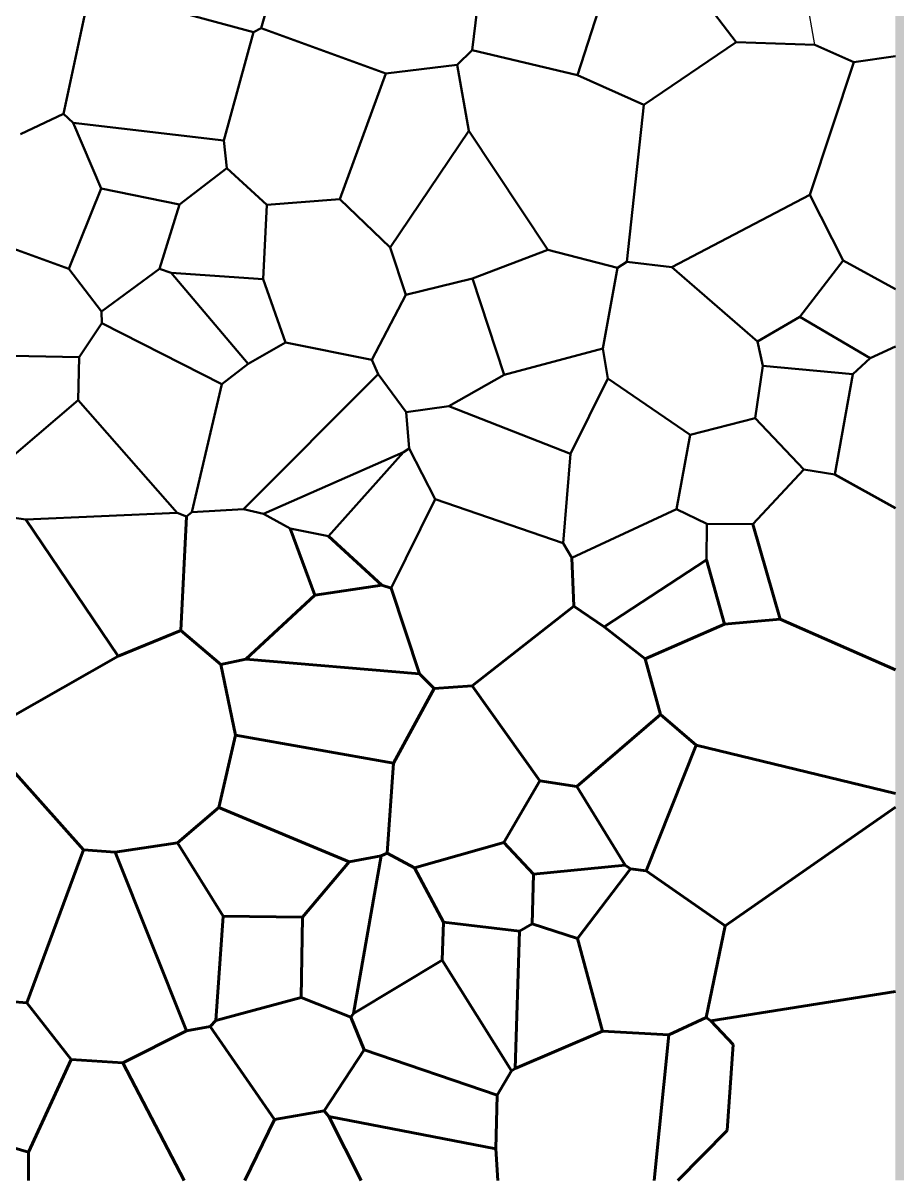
# Model space of a CAD drawing. Header units: metres. Extents: x 0 to 5000, y 0 to 2000.
# Drawn here: x 3541 to 4011, y 500 to 1122 of the extents above; entities that cross this region are included whole.
import ezdxf

# ---------------------------------------------------------------- set-up
doc = ezdxf.new("R2010")
doc.units = ezdxf.units.M

msp = doc.modelspace()

# ---------------------------------------------------------------- hatches: boundary and pattern name
at = {"layer": 'buffer'}
msp.add_hatch(color=7, dxfattribs=at).paths.add_polyline_path([(4010, 500), (4020, 500), (4020, 1500), (4010, 1500), (4010, 500)])
at = {"layer": 'throats'}
for color, points in [(3, [(3943.37, 1239.82), (3943.67, 1239.88), (3966.94, 1110.59), (3966.65, 1110.54), (3943.37, 1239.82)]), (2, [(3690.87, 1196.46), (3691.3, 1196.34), (3669.41, 1119.41), (3668.98, 1119.53), (3690.87, 1196.46)]), (2, [(3582.31, 1139.52), (3582.43, 1139.95), (3665.17, 1117.59), (3665.05, 1117.16), (3582.31, 1139.52)]), (2, [(3924.62, 1112.19), (3924.26, 1111.92), (3903.05, 1139.77), (3903.41, 1140.04), (3924.62, 1112.19)]), (2, [(3563.23, 1073.42), (3562.79, 1073.52), (3576.22, 1136.33), (3576.66, 1136.24), (3563.23, 1073.42)]), (2, [(3852.04, 1135.04), (3852.46, 1134.9), (3839.39, 1094.22), (3838.96, 1094.36), (3852.04, 1135.04)]), (2, [(3785.01, 1129.77), (3785.46, 1129.72), (3782.78, 1107.64), (3782.33, 1107.69), (3785.01, 1129.77)]), (2, [(3664.89, 1117.43), (3665.33, 1117.31), (3649.33, 1059.08), (3648.9, 1059.2), (3664.89, 1117.43)]), (2, [(3665.21, 1117.17), (3665.01, 1117.57), (3669.09, 1119.67), (3669.3, 1119.27), (3665.21, 1117.17)]), (2, [(3736.27, 1095.27), (3736.12, 1094.85), (3669.12, 1119.26), (3669.27, 1119.68), (3736.27, 1095.27)]), (2, [(3839.23, 1094.51), (3839.12, 1094.07), (3782.51, 1107.44), (3782.61, 1107.88), (3839.23, 1094.51)]), (2, [(3924.32, 1112.24), (3924.57, 1111.87), (3874.95, 1078.13), (3874.69, 1078.51), (3924.32, 1112.24)]), (2, [(3924.44, 1111.83), (3924.45, 1112.28), (3966.8, 1110.79), (3966.79, 1110.34), (3924.44, 1111.83)]), (2, [(3966.7, 1110.36), (3966.89, 1110.77), (3987.83, 1101.44), (3987.65, 1101.03), (3966.7, 1110.36)]), (2, [(3774.79, 1099.57), (3774.48, 1099.89), (3782.4, 1107.82), (3782.72, 1107.5), (3774.79, 1099.57)]), (2, [(3987.78, 1101.02), (3987.71, 1101.46), (4009.97, 1104.7), (4010.03, 1104.25), (3987.78, 1101.02)]), (2, [(3774.61, 1099.95), (3774.66, 1099.51), (3736.22, 1094.84), (3736.17, 1095.29), (3774.61, 1099.95)]), (2, [(3781.12, 1064.35), (3780.67, 1064.27), (3774.41, 1099.69), (3774.86, 1099.77), (3781.12, 1064.35)]), (2, [(3987.53, 1101.31), (3987.96, 1101.17), (3964.18, 1029.85), (3963.75, 1029.99), (3987.53, 1101.31)]), (2, [(3735.99, 1095.14), (3736.41, 1094.99), (3711.69, 1027.5), (3711.27, 1027.66), (3735.99, 1095.14)]), (2, [(3874.91, 1078.52), (3874.73, 1078.11), (3839.08, 1094.08), (3839.27, 1094.49), (3874.91, 1078.52)]), (2, [(3874.6, 1078.34), (3875.04, 1078.3), (3865.95, 993.88), (3865.5, 993.93), (3874.6, 1078.34)]), (2, [(3562.92, 1073.67), (3563.11, 1073.27), (3540.08, 1062.3), (3539.89, 1062.71), (3562.92, 1073.67)]), (2, [(3568.42, 1068.8), (3568.12, 1068.47), (3562.86, 1073.31), (3563.16, 1073.64), (3568.42, 1068.8)]), (2, [(3568.06, 1068.55), (3568.48, 1068.72), (3583.52, 1033.39), (3583.1, 1033.21), (3568.06, 1068.55)]), (2, [(3568.24, 1068.41), (3568.29, 1068.86), (3649.14, 1059.36), (3649.09, 1058.92), (3568.24, 1068.41)]), (2, [(3780.71, 1064.43), (3781.08, 1064.18), (3738.73, 1001.45), (3738.36, 1001.7), (3780.71, 1064.43)]), (2, [(3780.71, 1064.18), (3781.08, 1064.43), (3823.45, 1000.4), (3823.08, 1000.15), (3780.71, 1064.18)]), (2, [(3651, 1044.3), (3650.55, 1044.25), (3648.89, 1059.11), (3649.34, 1059.16), (3651, 1044.3)]), (2, [(3650.64, 1044.46), (3650.92, 1044.1), (3625.51, 1024.52), (3625.24, 1024.87), (3650.64, 1044.46)]), (2, [(3672.36, 1024.76), (3672.05, 1024.43), (3650.63, 1044.11), (3650.93, 1044.45), (3672.36, 1024.76)]), (2, [(3583.1, 1033.38), (3583.52, 1033.22), (3566.16, 990.03), (3565.74, 990.2), (3583.1, 1033.38)]), (2, [(3583.26, 1033.08), (3583.35, 1033.52), (3625.42, 1024.91), (3625.33, 1024.47), (3583.26, 1033.08)]), (2, [(3711.46, 1027.81), (3711.5, 1027.36), (3672.22, 1024.37), (3672.19, 1024.82), (3711.46, 1027.81)]), (2, [(3738.7, 1001.74), (3738.39, 1001.42), (3711.32, 1027.42), (3711.64, 1027.74), (3738.7, 1001.74)]), (2, [(3963.86, 1030.12), (3964.07, 1029.72), (3890.01, 990.83), (3889.8, 991.23), (3963.86, 1030.12)]), (2, [(3963.77, 1029.82), (3964.17, 1030.02), (3982.2, 994.63), (3981.8, 994.43), (3963.77, 1029.82)]), (2, [(3625.16, 1024.76), (3625.59, 1024.63), (3614.75, 990.09), (3614.32, 990.22), (3625.16, 1024.76)]), (2, [(3670.6, 984.55), (3670.15, 984.57), (3671.98, 1024.61), (3672.43, 1024.59), (3670.6, 984.55)]), (2, [(3520.85, 1006.3), (3521.01, 1006.72), (3566.03, 990.33), (3565.88, 989.9), (3520.85, 1006.3)]), (2, [(3738.33, 1001.51), (3738.76, 1001.65), (3747.21, 976.23), (3746.79, 976.09), (3738.33, 1001.51)]), (2, [(3823.19, 1000.48), (3823.35, 1000.06), (3782.93, 984.62), (3782.77, 985.04), (3823.19, 1000.48)]), (2, [(3823.21, 1000.05), (3823.32, 1000.49), (3860.78, 990.85), (3860.67, 990.41), (3823.21, 1000.05)]), (2, [(3565.78, 989.98), (3566.13, 990.25), (3583.71, 967.39), (3583.36, 967.11), (3565.78, 989.98)]), (2, [(3614.4, 990.33), (3614.67, 989.97), (3583.67, 967.07), (3583.4, 967.43), (3614.4, 990.33)]), (2, [(3620.93, 988.19), (3620.78, 987.77), (3614.46, 989.94), (3614.61, 990.37), (3620.93, 988.19)]), (2, [(3853, 947.26), (3852.56, 947.34), (3860.5, 990.67), (3860.94, 990.59), (3853, 947.26)]), (2, [(3865.6, 994.09), (3865.85, 993.72), (3860.85, 990.44), (3860.6, 990.82), (3865.6, 994.09)]), (2, [(3865.7, 993.68), (3865.75, 994.13), (3889.93, 991.25), (3889.87, 990.81), (3865.7, 993.68)]), (2, [(3889.75, 990.86), (3890.05, 991.2), (3936.11, 951.15), (3935.81, 950.81), (3889.75, 990.86)]), (2, [(3958.78, 964.22), (3958.42, 964.49), (3981.82, 994.67), (3982.18, 994.39), (3958.78, 964.22)]), (2, [(3981.89, 994.33), (3982.11, 994.73), (4010.11, 979.32), (4009.89, 978.93), (3981.89, 994.33)]), (2, [(3662.38, 939.15), (3662.04, 938.86), (3620.69, 987.83), (3621.03, 988.12), (3662.38, 939.15)]), (2, [(3670.39, 984.79), (3670.36, 984.34), (3620.84, 987.75), (3620.87, 988.2), (3670.39, 984.79)]), (2, [(3682.51, 950.53), (3682.09, 950.38), (3670.16, 984.49), (3670.58, 984.64), (3682.51, 950.53)]), (2, [(3782.79, 985.05), (3782.9, 984.61), (3747.05, 975.95), (3746.95, 976.38), (3782.79, 985.05)]), (2, [(3782.63, 984.76), (3783.06, 984.9), (3800.1, 933.16), (3799.68, 933.02), (3782.63, 984.76)]), (2, [(3728.91, 941.12), (3728.52, 941.33), (3746.8, 976.27), (3747.2, 976.06), (3728.91, 941.12)]), (2, [(3583.84, 960.91), (3583.39, 960.91), (3583.31, 967.25), (3583.76, 967.25), (3583.84, 960.91)]), (2, [(3583.43, 961.04), (3583.8, 960.79), (3571.65, 942.45), (3571.28, 942.7), (3583.43, 961.04)]), (2, [(3648.29, 928.28), (3648.08, 927.88), (3583.51, 960.71), (3583.71, 961.11), (3648.29, 928.28)]), (2, [(3936.07, 950.79), (3935.84, 951.18), (3958.48, 964.55), (3958.71, 964.16), (3936.07, 950.79)]), (2, [(3996.5, 942.32), (3996.27, 941.93), (3958.48, 964.16), (3958.71, 964.55), (3996.5, 942.32)]), (2, [(3682.19, 950.65), (3682.41, 950.26), (3662.32, 938.81), (3662.1, 939.2), (3682.19, 950.65)]), (2, [(3728.76, 941.45), (3728.67, 941.01), (3682.26, 950.23), (3682.35, 950.67), (3728.76, 941.45)]), (2, [(3852.72, 947.51), (3852.84, 947.08), (3799.95, 932.87), (3799.83, 933.3), (3852.72, 947.51)]), (2, [(3852.56, 947.26), (3853, 947.33), (3855.7, 931.22), (3855.25, 931.15), (3852.56, 947.26)]), (2, [(3939.1, 938.02), (3938.66, 937.92), (3935.74, 950.93), (3936.18, 951.03), (3939.1, 938.02)]), (2, [(3996.48, 941.92), (3996.29, 942.33), (4009.91, 948.56), (4010.09, 948.15), (3996.48, 941.92)]), (2, [(3496.64, 943.79), (3496.65, 944.24), (3571.47, 942.8), (3571.46, 942.35), (3496.64, 943.79)]), (2, [(3571.22, 919.43), (3570.77, 919.43), (3571.24, 942.58), (3571.69, 942.57), (3571.22, 919.43)]), (2, [(3732.33, 933.53), (3731.91, 933.35), (3728.51, 941.14), (3728.92, 941.32), (3732.33, 933.53)]), (2, [(3996.23, 942.29), (3996.54, 941.96), (3987.3, 933.34), (3986.99, 933.67), (3996.23, 942.29)]), (2, [(3662.07, 939.18), (3662.35, 938.83), (3648.33, 927.9), (3648.05, 928.26), (3662.07, 939.18)]), (2, [(3731.96, 933.6), (3732.28, 933.28), (3659.85, 860.82), (3659.53, 861.14), (3731.96, 933.6)]), (2, [(3938.66, 938), (3939.1, 937.93), (3934.88, 909.84), (3934.44, 909.9), (3938.66, 938)]), (2, [(3987.16, 933.73), (3987.12, 933.28), (3938.86, 937.74), (3938.9, 938.19), (3987.16, 933.73)]), (2, [(3647.97, 928.13), (3648.41, 928.03), (3632.26, 859.32), (3631.83, 859.43), (3647.97, 928.13)]), (2, [(3747.36, 913.21), (3747, 912.94), (3731.94, 933.31), (3732.3, 933.58), (3747.36, 913.21)]), (2, [(3799.78, 933.28), (3800, 932.89), (3770.19, 916.16), (3769.97, 916.55), (3799.78, 933.28)]), (2, [(3855.27, 931.28), (3855.68, 931.08), (3835.61, 890.59), (3835.2, 890.79), (3855.27, 931.28)]), (2, [(3855.35, 931), (3855.6, 931.37), (3899.82, 900.99), (3899.56, 900.62), (3855.35, 931)]), (2, [(3986.92, 933.54), (3987.36, 933.46), (3977.74, 879.57), (3977.3, 879.65), (3986.92, 933.54)]), (2, [(3570.85, 919.6), (3571.14, 919.26), (3514.47, 871.14), (3514.18, 871.48), (3570.85, 919.6)]), (2, [(3624.26, 859.13), (3623.92, 858.83), (3570.82, 919.28), (3571.16, 919.58), (3624.26, 859.13)]), (2, [(3747.21, 912.85), (3747.15, 913.3), (3770.05, 916.58), (3770.11, 916.13), (3747.21, 912.85)]), (2, [(3770, 916.15), (3770.16, 916.56), (3835.49, 890.9), (3835.32, 890.48), (3770, 916.15)]), (2, [(3748.93, 893.6), (3748.48, 893.56), (3746.95, 913.06), (3747.4, 913.09), (3748.93, 893.6)]), (2, [(3934.6, 910.09), (3934.72, 909.65), (3899.75, 900.59), (3899.63, 901.02), (3934.6, 910.09)]), (2, [(3934.5, 909.72), (3934.82, 910.02), (3960.91, 882.3), (3960.58, 882), (3934.5, 909.72)]), (2, [(3899.47, 900.84), (3899.91, 900.76), (3892.68, 860.85), (3892.24, 860.93), (3899.47, 900.84)]), (2, [(3745.61, 891.66), (3745.79, 891.25), (3670.57, 858.21), (3670.39, 858.62), (3745.61, 891.66)]), (2, [(3745.54, 891.61), (3745.87, 891.31), (3705.59, 846.17), (3705.26, 846.47), (3745.54, 891.61)]), (2, [(3748.58, 893.76), (3748.84, 893.39), (3745.83, 891.27), (3745.57, 891.64), (3748.58, 893.76)]), (2, [(3748.51, 893.47), (3748.91, 893.68), (3763, 866.32), (3762.6, 866.12), (3748.51, 893.47)]), (2, [(3835.18, 890.71), (3835.63, 890.68), (3831.66, 842.54), (3831.21, 842.58), (3835.18, 890.71)]), (2, [(3933.54, 852.77), (3933.21, 853.07), (3960.58, 882.3), (3960.91, 882), (3933.54, 852.77)]), (2, [(3960.71, 881.93), (3960.78, 882.37), (3977.55, 879.83), (3977.49, 879.38), (3960.71, 881.93)]), (1, [(3977.37, 879.34), (3977.67, 879.87), (4010.15, 861.69), (4009.85, 861.17), (3977.37, 879.34)]), (2, [(3762.6, 866.32), (3763, 866.12), (3739.31, 818.24), (3738.9, 818.44), (3762.6, 866.32)]), (2, [(3831.5, 842.77), (3831.36, 842.35), (3762.73, 866.01), (3762.87, 866.43), (3831.5, 842.77)]), (2, [(3542.85, 855.56), (3542.79, 855.12), (3514.8, 859.05), (3514.86, 859.5), (3542.85, 855.56)]), (2, [(3624.08, 859.21), (3624.1, 858.76), (3542.83, 855.11), (3542.81, 855.56), (3624.08, 859.21)]), (2, [(3624.01, 858.77), (3624.18, 859.19), (3629.16, 857.12), (3628.99, 856.71), (3624.01, 858.77)]), (2, [(3629.22, 856.74), (3628.93, 857.09), (3631.9, 859.55), (3632.19, 859.2), (3629.22, 856.74)]), (2, [(3659.68, 861.2), (3659.71, 860.75), (3632.06, 859.15), (3632.03, 859.6), (3659.68, 861.2)]), (2, [(3659.64, 860.76), (3659.75, 861.2), (3670.54, 858.63), (3670.43, 858.19), (3659.64, 860.76)]), (2, [(3892.37, 861.09), (3892.56, 860.68), (3836.29, 834.58), (3836.1, 834.99), (3892.37, 861.09)]), (2, [(3892.36, 860.69), (3892.56, 861.09), (3908.79, 853.13), (3908.59, 852.73), (3892.36, 860.69)]), (1, [(3592.64, 782.02), (3592.15, 781.68), (3542.57, 855.17), (3543.07, 855.51), (3592.64, 782.02)]), (1, [(3628.78, 856.93), (3629.38, 856.9), (3626.43, 795.61), (3625.83, 795.64), (3628.78, 856.93)]), (2, [(3670.38, 858.21), (3670.59, 858.61), (3684.87, 850.7), (3684.65, 850.31), (3670.38, 858.21)]), (2, [(3908.46, 852.93), (3908.91, 852.93), (3908.78, 833.68), (3908.33, 833.68), (3908.46, 852.93)]), (2, [(3908.69, 852.7), (3908.69, 853.15), (3933.38, 853.14), (3933.38, 852.69), (3908.69, 852.7)]), (1, [(3933.09, 852.84), (3933.67, 853), (3948.42, 801.92), (3947.85, 801.75), (3933.09, 852.84)]), (1, [(3684.48, 850.4), (3685.04, 850.61), (3698.39, 814.77), (3697.83, 814.56), (3684.48, 850.4)]), (2, [(3684.71, 850.28), (3684.8, 850.72), (3705.47, 846.54), (3705.38, 846.1), (3684.71, 850.28)]), (1, [(3734.26, 820.28), (3733.85, 819.84), (3705.22, 846.1), (3705.63, 846.54), (3734.26, 820.28)]), (2, [(3831.24, 842.44), (3831.62, 842.68), (3836.39, 834.9), (3836.01, 834.66), (3831.24, 842.44)]), (1, [(3835.9, 834.77), (3836.5, 834.79), (3837.54, 808.81), (3836.94, 808.78), (3835.9, 834.77)]), (1, [(3908.4, 833.93), (3908.72, 833.43), (3853.66, 797.35), (3853.33, 797.86), (3908.4, 833.93)]), (1, [(3908.27, 833.6), (3908.85, 833.76), (3918.42, 799.16), (3917.84, 799), (3908.27, 833.6)]), (1, [(3698.16, 814.37), (3698.07, 814.96), (3734.01, 820.36), (3734.1, 819.76), (3698.16, 814.37)]), (1, [(3733.96, 819.78), (3734.15, 820.34), (3739.2, 818.63), (3739.01, 818.06), (3733.96, 819.78)]), (1, [(3738.82, 818.25), (3739.39, 818.44), (3754.64, 772.4), (3754.07, 772.21), (3738.82, 818.25)]), (1, [(3697.91, 814.89), (3698.32, 814.45), (3661.3, 780), (3660.89, 780.44), (3697.91, 814.89)]), (1, [(3782.85, 765.64), (3782.47, 766.11), (3837.06, 809.03), (3837.43, 808.56), (3782.85, 765.64)]), (1, [(3853.66, 797.85), (3853.32, 797.36), (3837.07, 808.55), (3837.41, 809.04), (3853.66, 797.85)]), (1, [(3853.31, 797.37), (3853.68, 797.84), (3875.75, 780.65), (3875.38, 780.18), (3853.31, 797.37)]), (1, [(3918.01, 799.35), (3918.25, 798.8), (3875.69, 780.14), (3875.45, 780.69), (3918.01, 799.35)]), (1, [(3918.16, 798.78), (3918.1, 799.37), (3948.11, 802.13), (3948.16, 801.54), (3918.16, 798.78)]), (1, [(4010.12, 774.75), (4009.88, 774.2), (3948.01, 801.56), (3948.26, 802.11), (4010.12, 774.75)]), (1, [(3626.01, 795.9), (3626.24, 795.35), (3592.51, 781.57), (3592.28, 782.13), (3626.01, 795.9)]), (1, [(3625.93, 795.4), (3626.32, 795.85), (3647.75, 777.6), (3647.36, 777.14), (3625.93, 795.4)]), (1, [(3592.25, 782.11), (3592.54, 781.59), (3533.44, 747.84), (3533.14, 748.36), (3592.25, 782.11)]), (1, [(3647.62, 777.07), (3647.49, 777.66), (3661.03, 780.52), (3661.16, 779.93), (3647.62, 777.07)]), (1, [(3661.07, 779.93), (3661.12, 780.52), (3754.38, 772.6), (3754.33, 772), (3661.07, 779.93)]), (1, [(3875.28, 780.34), (3875.86, 780.5), (3884.11, 750.59), (3883.54, 750.44), (3875.28, 780.34)]), (1, [(3647.26, 777.31), (3647.85, 777.43), (3655.68, 739.4), (3655.1, 739.27), (3647.26, 777.31)]), (1, [(3754.14, 772.09), (3754.56, 772.51), (3762.42, 764.64), (3762, 764.21), (3754.14, 772.09)]), (1, [(3762.23, 764.13), (3762.19, 764.73), (3782.64, 766.18), (3782.68, 765.58), (3762.23, 764.13)]), (1, [(3782.42, 765.7), (3782.9, 766.05), (3819.22, 715.1), (3818.73, 714.75), (3782.42, 765.7)]), (1, [(3761.95, 764.57), (3762.48, 764.28), (3740.62, 724.14), (3740.09, 724.42), (3761.95, 764.57)]), (1, [(3883.63, 750.74), (3884.02, 750.29), (3839.12, 711.55), (3838.73, 712.01), (3883.63, 750.74)]), (1, [(3903.17, 734.26), (3902.77, 733.81), (3883.63, 750.29), (3884.02, 750.74), (3903.17, 734.26)]), (1, [(3646.87, 700.51), (3646.29, 700.65), (3655.1, 739.4), (3655.68, 739.27), (3646.87, 700.51)]), (1, [(3655.34, 739.04), (3655.44, 739.63), (3740.41, 724.57), (3740.3, 723.98), (3655.34, 739.04)]), (1, [(3573.99, 677.99), (3573.54, 677.59), (3526.9, 729.93), (3527.35, 730.33), (3573.99, 677.99)]), (1, [(3876.38, 666.3), (3875.82, 666.52), (3902.69, 734.15), (3903.25, 733.93), (3876.38, 666.3)]), (1, [(3902.9, 733.75), (3903.04, 734.33), (4010.07, 708.41), (4009.93, 707.83), (3902.9, 733.75)]), (1, [(3740.05, 724.3), (3740.65, 724.26), (3737.2, 675.98), (3736.6, 676.02), (3740.05, 724.3)]), (1, [(3799.87, 681.52), (3799.35, 681.82), (3818.71, 715.08), (3819.23, 714.78), (3799.87, 681.52)]), (1, [(3838.98, 712.07), (3838.88, 711.48), (3818.93, 714.63), (3819.02, 715.23), (3838.98, 712.07)]), (1, [(3865.01, 669.74), (3864.5, 669.43), (3838.67, 711.62), (3839.18, 711.94), (3865.01, 669.74)]), (1, [(3624.49, 681.33), (3624.1, 681.79), (3646.39, 700.81), (3646.78, 700.35), (3624.49, 681.33)]), (1, [(3646.47, 700.3), (3646.7, 700.86), (3716.63, 671.5), (3716.39, 670.95), (3646.47, 700.3)]), (1, [(3918.73, 636.66), (3918.39, 637.15), (4009.83, 700.95), (4010.17, 700.46), (3918.73, 636.66)]), (1, [(3590.77, 676.11), (3590.68, 676.7), (3624.25, 681.85), (3624.34, 681.26), (3590.77, 676.11)]), (1, [(3624.04, 681.4), (3624.55, 681.72), (3649.12, 642.16), (3648.61, 641.84), (3624.04, 681.4)]), (1, [(3799.53, 681.96), (3799.69, 681.38), (3751.64, 667.85), (3751.48, 668.43), (3799.53, 681.96)]), (1, [(3799.39, 681.47), (3799.83, 681.88), (3815.78, 664.79), (3815.34, 664.38), (3799.39, 681.47)]), (1, [(3543.61, 595.34), (3543.05, 595.55), (3573.48, 677.89), (3574.05, 677.68), (3543.61, 595.34)]), (1, [(3590.75, 676.71), (3590.7, 676.11), (3573.74, 677.49), (3573.79, 678.08), (3590.75, 676.71)]), (1, [(3590.45, 676.3), (3591, 676.52), (3629.44, 580.57), (3628.88, 580.34), (3590.45, 676.3)]), (1, [(3716.57, 670.93), (3716.45, 671.52), (3733.71, 674.82), (3733.82, 674.23), (3716.57, 670.93)]), (1, [(3733.47, 674.58), (3734.06, 674.47), (3719.16, 589.69), (3718.57, 589.8), (3733.47, 674.58)]), (1, [(3733.89, 674.25), (3733.64, 674.8), (3736.78, 676.27), (3737.03, 675.73), (3733.89, 674.25)]), (1, [(3751.7, 668.41), (3751.42, 667.88), (3736.76, 675.74), (3737.05, 676.26), (3751.7, 668.41)]), (1, [(3691.76, 641.31), (3691.3, 641.7), (3716.28, 671.42), (3716.74, 671.03), (3691.76, 641.31)]), (1, [(3751.29, 668), (3751.82, 668.28), (3767.52, 638.93), (3766.99, 638.65), (3751.29, 668)]), (1, [(3864.73, 669.89), (3864.79, 669.29), (3815.59, 664.29), (3815.53, 664.89), (3864.73, 669.89)]), (1, [(3867.41, 667.64), (3867.89, 667.27), (3839.37, 629.97), (3838.9, 630.33), (3867.41, 667.64)]), (1, [(3864.58, 669.35), (3864.93, 669.83), (3867.83, 667.7), (3867.47, 667.21), (3864.58, 669.35)]), (1, [(3867.61, 667.16), (3867.69, 667.75), (3876.14, 666.71), (3876.06, 666.12), (3867.61, 667.16)]), (1, [(3875.93, 666.17), (3876.27, 666.66), (3918.73, 637.15), (3918.39, 636.66), (3875.93, 666.17)]), (1, [(3815.26, 664.6), (3815.86, 664.58), (3815.15, 637.92), (3814.55, 637.94), (3815.26, 664.6)]), (1, [(3648.57, 642.02), (3649.17, 641.98), (3645.24, 585.9), (3644.64, 585.94), (3648.57, 642.02)]), (1, [(3648.86, 641.7), (3648.87, 642.3), (3691.53, 641.81), (3691.53, 641.21), (3648.86, 641.7)]), (1, [(3691.23, 641.51), (3691.83, 641.5), (3691.11, 598.43), (3690.52, 598.44), (3691.23, 641.51)]), (1, [(3766.95, 638.8), (3767.55, 638.78), (3766.74, 618.4), (3766.14, 618.42), (3766.95, 638.8)]), (1, [(3808.14, 634.25), (3808.07, 633.66), (3767.22, 638.49), (3767.29, 639.09), (3808.14, 634.25)]), (1, [(3808.26, 633.7), (3807.95, 634.21), (3814.7, 638.19), (3815, 637.67), (3808.26, 633.7)]), (1, [(3814.76, 637.65), (3814.94, 638.22), (3839.23, 630.44), (3839.04, 629.87), (3814.76, 637.65)]), (1, [(3908.64, 587.48), (3908.05, 587.6), (3918.26, 636.97), (3918.85, 636.85), (3908.64, 587.48)]), (1, [(3806.03, 560.22), (3805.43, 560.24), (3807.81, 633.97), (3808.41, 633.95), (3806.03, 560.22)]), (1, [(3852.98, 580.3), (3852.4, 580.15), (3838.84, 630.07), (3839.42, 630.23), (3852.98, 580.3)]), (1, [(3719.02, 589.49), (3718.71, 590), (3766.28, 618.67), (3766.59, 618.15), (3719.02, 589.49)]), (1, [(3804.06, 559.01), (3803.55, 558.69), (3766.18, 618.25), (3766.69, 618.57), (3804.06, 559.01)]), (1, [(3543.36, 595.74), (3543.31, 595.14), (3507.82, 598.1), (3507.87, 598.7), (3543.36, 595.74)]), (1, [(3645.02, 585.63), (3644.86, 586.21), (3690.74, 598.73), (3690.89, 598.15), (3645.02, 585.63)]), (1, [(3717.58, 588.15), (3717.36, 587.6), (3690.7, 598.16), (3690.93, 598.72), (3717.58, 588.15)]), (1, [(3910.86, 585.51), (3910.76, 586.1), (4009.95, 601.91), (4010.05, 601.32), (3910.86, 585.51)]), (1, [(3567.35, 565.23), (3566.88, 564.86), (3543.1, 595.26), (3543.57, 595.63), (3567.35, 565.23)]), (1, [(3644.73, 586.13), (3645.15, 585.71), (3642.03, 582.59), (3641.61, 583.02), (3644.73, 586.13)]), (1, [(3724.91, 570.37), (3724.36, 570.14), (3717.19, 587.76), (3717.75, 587.99), (3724.91, 570.37)]), (1, [(3717.71, 587.7), (3717.23, 588.05), (3718.63, 589.93), (3719.11, 589.57), (3717.71, 587.7)]), (1, [(3888.48, 577.94), (3888.22, 578.48), (3908.22, 587.82), (3908.47, 587.27), (3888.48, 577.94)]), (1, [(3910.98, 586.05), (3910.64, 585.56), (3908.17, 587.3), (3908.52, 587.79), (3910.98, 586.05)]), (1, [(3910.59, 585.6), (3911.03, 586.01), (3923.01, 573.36), (3922.58, 572.95), (3910.59, 585.6)]), (1, [(3595.09, 562.99), (3594.82, 563.53), (3629.03, 580.72), (3629.3, 580.19), (3595.09, 562.99)]), (1, [(3629.22, 580.16), (3629.11, 580.75), (3641.77, 583.1), (3641.87, 582.51), (3629.22, 580.16)]), (1, [(3641.57, 582.63), (3642.07, 582.98), (3676.69, 532.88), (3676.2, 532.54), (3641.57, 582.63)]), (1, [(3805.85, 559.95), (3805.62, 560.51), (3852.58, 580.5), (3852.81, 579.95), (3805.85, 559.95)]), (1, [(3852.68, 579.93), (3852.71, 580.53), (3888.37, 578.51), (3888.33, 577.91), (3852.68, 579.93)]), (1, [(3880.7, 499.97), (3880.1, 500.03), (3888.05, 578.24), (3888.65, 578.18), (3880.7, 499.97)]), (1, [(3922.5, 573.17), (3923.09, 573.13), (3919.91, 526.86), (3919.31, 526.9), (3922.5, 573.17)]), (1, [(3703.41, 537.33), (3702.91, 537.66), (3724.38, 570.42), (3724.88, 570.09), (3703.41, 537.33)]), (1, [(3724.54, 569.97), (3724.73, 570.54), (3796.15, 546.2), (3795.96, 545.63), (3724.54, 569.97)]), (1, [(3544.53, 515.1), (3543.98, 515.35), (3566.84, 565.17), (3567.39, 564.92), (3544.53, 515.1)]), (1, [(3567.09, 564.75), (3567.13, 565.35), (3594.98, 563.56), (3594.94, 562.96), (3567.09, 564.75)]), (1, [(3628.17, 500.14), (3627.64, 499.86), (3594.69, 563.12), (3595.22, 563.4), (3628.17, 500.14)]), (1, [(3803.98, 558.61), (3803.63, 559.1), (3805.56, 560.47), (3805.91, 559.99), (3803.98, 558.61)]), (1, [(3796.31, 545.76), (3795.8, 546.07), (3803.55, 559.01), (3804.06, 558.7), (3796.31, 545.76)]), (1, [(3795.63, 517.03), (3795.03, 517.05), (3795.75, 545.92), (3796.35, 545.91), (3795.63, 517.03)]), (1, [(3703.1, 537.79), (3703.21, 537.2), (3676.5, 532.41), (3676.39, 533), (3703.1, 537.79)]), (1, [(3705.79, 534.58), (3705.31, 534.22), (3702.92, 537.31), (3703.39, 537.68), (3705.79, 534.58)]), (1, [(3486.07, 531.82), (3486.23, 532.4), (3544.34, 515.51), (3544.17, 514.94), (3486.07, 531.82)]), (1, [(3660.64, 499.87), (3660.11, 500.13), (3676.17, 532.84), (3676.71, 532.58), (3660.64, 499.87)]), (1, [(3705.28, 534.27), (3705.82, 534.54), (3723.26, 500.14), (3722.72, 499.86), (3705.28, 534.27)]), (1, [(3705.49, 534.11), (3705.61, 534.7), (3795.39, 517.34), (3795.27, 516.75), (3705.49, 534.11)]), (1, [(3893.26, 499.79), (3892.83, 500.21), (3919.4, 527.09), (3919.82, 526.67), (3893.26, 499.79)]), (1, [(3795.03, 517.02), (3795.63, 517.06), (3796.7, 500.02), (3796.11, 499.98), (3795.03, 517.02)]), (1, [(3543.95, 515.23), (3544.55, 515.22), (3544.44, 500), (3543.84, 500), (3543.95, 515.23)])]:
    msp.add_hatch(color=color, dxfattribs=at).paths.add_polyline_path(points)

# ---------------------------------------------------------------- linework, layer by layer
at = {"layer": 'junctions'}
for centre, radius in [((3665.11, 1117.37), 0.225), ((3669.19, 1119.47), 0.225), ((3782.56, 1107.66), 0.225), ((3924.44, 1112.05), 0.225), ((3966.79, 1110.56), 0.225), ((3774.63, 1099.73), 0.225), ((3987.74, 1101.24), 0.225), ((3736.2, 1095.06), 0.225), ((3839.18, 1094.29), 0.225), ((3874.82, 1078.32), 0.225), ((3563.01, 1073.47), 0.225), ((3568.27, 1068.63), 0.225), ((3780.89, 1064.31), 0.225), ((3649.11, 1059.14), 0.225), ((3650.78, 1044.28), 0.225), ((3583.31, 1033.3), 0.225), ((3711.48, 1027.58), 0.225), ((3963.97, 1029.92), 0.225), ((3625.38, 1024.69), 0.225), ((3672.21, 1024.6), 0.225), ((3738.54, 1001.58), 0.225), ((3823.27, 1000.27), 0.225), ((3565.95, 990.12), 0.225), ((3614.54, 990.15), 0.225), ((3860.72, 990.63), 0.225), ((3865.72, 993.91), 0.225), ((3889.9, 991.03), 0.225), ((3982, 994.53), 0.225), ((3620.86, 987.98), 0.225), ((3670.37, 984.56), 0.225), ((3782.85, 984.83), 0.225), ((3747, 976.16), 0.225), ((3583.54, 967.25), 0.225), ((3583.61, 960.91), 0.225), ((3958.6, 964.36), 0.225), ((3682.3, 950.45), 0.225), ((3852.78, 947.3), 0.225), ((3935.96, 950.98), 0.225), ((3571.47, 942.57), 0.225), ((3728.72, 941.23), 0.225), ((3996.38, 942.12), 0.225), ((3662.21, 939), 0.225), ((3732.12, 933.44), 0.225), ((3938.88, 937.97), 0.225), ((3987.14, 933.5), 0.225), ((3648.19, 928.08), 0.225), ((3799.89, 933.09), 0.225), ((3855.48, 931.18), 0.225), ((3570.99, 919.43), 0.225), ((3770.08, 916.35), 0.225), ((3747.18, 913.08), 0.225), ((3934.66, 909.87), 0.225), ((3899.69, 900.8), 0.225), ((3745.7, 891.46), 0.225), ((3748.71, 893.58), 0.225), ((3835.4, 890.69), 0.225), ((3960.74, 882.15), 0.225), ((3977.52, 879.61), 0.3), ((3762.8, 866.22), 0.225), ((3624.09, 858.98), 0.225), ((3632.05, 859.37), 0.225), ((3659.69, 860.98), 0.225), ((3892.46, 860.89), 0.225), ((3542.82, 855.34), 0.3), ((3629.08, 856.92), 0.3), ((3670.48, 858.41), 0.225), ((3908.69, 852.93), 0.225), ((3933.38, 852.92), 0.3), ((3684.76, 850.5), 0.3), ((3705.42, 846.32), 0.3), ((3831.43, 842.56), 0.225), ((3836.2, 834.78), 0.3), ((3908.56, 833.68), 0.3), ((3734.05, 820.06), 0.3), ((3739.11, 818.34), 0.3), ((3698.11, 814.67), 0.3), ((3837.24, 808.79), 0.3), ((3853.49, 797.61), 0.3), ((3918.13, 799.08), 0.3), ((3948.13, 801.84), 0.3), ((3626.13, 795.62), 0.3), ((3592.4, 781.85), 0.3), ((3661.09, 780.22), 0.3), ((3875.57, 780.42), 0.3), ((3647.56, 777.37), 0.3), ((3754.35, 772.3), 0.3), ((3782.66, 765.88), 0.3), ((3762.21, 764.43), 0.3), ((3883.82, 750.52), 0.3), ((3655.39, 739.34), 0.3), ((3902.97, 734.04), 0.3), ((3740.35, 724.28), 0.3), ((3818.97, 714.93), 0.3), ((3838.93, 711.78), 0.3), ((3646.58, 700.58), 0.3), ((3624.29, 681.56), 0.3), ((3799.61, 681.67), 0.3), ((3573.77, 677.79), 0.3), ((3590.72, 676.41), 0.3), ((3733.77, 674.52), 0.3), ((3736.9, 676), 0.3), ((3716.51, 671.23), 0.3), ((3751.56, 668.14), 0.3), ((3864.76, 669.59), 0.3), ((3867.65, 667.45), 0.3), ((3876.1, 666.41), 0.3), ((3815.56, 664.59), 0.3), ((3648.87, 642), 0.3), ((3691.53, 641.51), 0.3), ((3767.25, 638.79), 0.3), ((3814.85, 637.93), 0.3), ((3918.56, 636.91), 0.3), ((3808.11, 633.96), 0.3), ((3839.13, 630.15), 0.3), ((3766.44, 618.41), 0.3), ((3690.81, 598.44), 0.3), ((3543.33, 595.44), 0.3), ((3644.94, 585.92), 0.3), ((3717.47, 587.87), 0.3), ((3718.87, 589.75), 0.3), ((3908.34, 587.54), 0.3), ((3910.81, 585.8), 0.3), ((3629.16, 580.45), 0.3), ((3641.82, 582.8), 0.3), ((3852.69, 580.23), 0.3), ((3888.35, 578.21), 0.3), ((3724.63, 570.25), 0.3), ((3567.11, 565.05), 0.3), ((3594.96, 563.26), 0.3), ((3805.73, 560.23), 0.3), ((3803.8, 558.85), 0.3), ((3796.05, 545.91), 0.3), ((3703.16, 537.49), 0.3), ((3676.44, 532.71), 0.3), ((3705.55, 534.4), 0.3), ((3795.33, 517.04), 0.3), ((3544.25, 515.23), 0.3)]:
    msp.add_circle(centre, radius, dxfattribs=at)
at = {"layer": 'throat_lines', "color": 3, "lineweight": 30}
msp.add_line((3966.79, 1110.56), (3943.52, 1239.85), dxfattribs=at)
at = {"layer": 'throat_lines', "color": 2, "lineweight": 50}
for p, q in [((3669.19, 1119.47), (3691.08, 1196.4)), ((3665.11, 1117.37), (3582.37, 1139.74)), ((3903.23, 1139.91), (3924.44, 1112.05)), ((3576.44, 1136.29), (3563.01, 1073.47)), ((3839.18, 1094.29), (3852.25, 1134.97)), ((3782.56, 1107.66), (3785.24, 1129.75)), ((3649.11, 1059.14), (3665.11, 1117.37)), ((3669.19, 1119.47), (3665.11, 1117.37)), ((3669.19, 1119.47), (3736.2, 1095.06)), ((3874.82, 1078.32), (3924.44, 1112.05)), ((3966.79, 1110.56), (3924.44, 1112.05)), ((3987.74, 1101.24), (3966.79, 1110.56)), ((3782.56, 1107.66), (3774.63, 1099.73)), ((3782.56, 1107.66), (3839.18, 1094.29)), ((4010, 1104.47), (3987.74, 1101.24)), ((3736.2, 1095.06), (3774.63, 1099.73)), ((3774.63, 1099.73), (3780.89, 1064.31)), ((3963.97, 1029.92), (3987.74, 1101.24)), ((3711.48, 1027.58), (3736.2, 1095.06)), ((3839.18, 1094.29), (3874.82, 1078.32)), ((3865.72, 993.91), (3874.82, 1078.32)), ((3539.98, 1062.5), (3563.01, 1073.47)), ((3563.01, 1073.47), (3568.27, 1068.63)), ((3649.11, 1059.14), (3568.27, 1068.63)), ((3583.31, 1033.3), (3568.27, 1068.63)), ((3738.54, 1001.58), (3780.89, 1064.31)), ((3823.27, 1000.27), (3780.89, 1064.31)), ((3649.11, 1059.14), (3650.78, 1044.28)), ((3625.38, 1024.69), (3650.78, 1044.28)), ((3650.78, 1044.28), (3672.21, 1024.6)), ((3565.95, 990.12), (3583.31, 1033.3)), ((3625.38, 1024.69), (3583.31, 1033.3)), ((3672.21, 1024.6), (3711.48, 1027.58)), ((3711.48, 1027.58), (3738.54, 1001.58)), ((3889.9, 991.03), (3963.97, 1029.92)), ((3982, 994.53), (3963.97, 1029.92)), ((3614.54, 990.15), (3625.38, 1024.69)), ((3672.21, 1024.6), (3670.37, 984.56)), ((3565.95, 990.12), (3520.93, 1006.51)), ((3747, 976.16), (3738.54, 1001.58)), ((3782.85, 984.83), (3823.27, 1000.27)), ((3860.72, 990.63), (3823.27, 1000.27)), ((3583.54, 967.25), (3565.95, 990.12)), ((3583.54, 967.25), (3614.54, 990.15)), ((3614.54, 990.15), (3620.86, 987.98)), ((3860.72, 990.63), (3852.78, 947.3)), ((3860.72, 990.63), (3865.72, 993.91)), ((3889.9, 991.03), (3865.72, 993.91)), ((3935.96, 950.98), (3889.9, 991.03)), ((3982, 994.53), (3958.6, 964.36)), ((4010, 979.12), (3982, 994.53)), ((3620.86, 987.98), (3670.37, 984.56)), ((3620.86, 987.98), (3662.21, 939)), ((3670.37, 984.56), (3682.3, 950.45)), ((3747, 976.16), (3782.85, 984.83)), ((3799.89, 933.09), (3782.85, 984.83)), ((3747, 976.16), (3728.72, 941.23)), ((3583.54, 967.25), (3583.61, 960.91)), ((3571.47, 942.57), (3583.61, 960.91)), ((3583.61, 960.91), (3648.19, 928.08)), ((3958.6, 964.36), (3935.96, 950.98)), ((3958.6, 964.36), (3996.38, 942.12)), ((3662.21, 939), (3682.3, 950.45)), ((3682.3, 950.45), (3728.72, 941.23)), ((3799.89, 933.09), (3852.78, 947.3)), ((3855.48, 931.18), (3852.78, 947.3)), ((3935.96, 950.98), (3938.88, 937.97)), ((4010, 948.35), (3996.38, 942.12)), ((3571.47, 942.57), (3496.65, 944.02)), ((3571.47, 942.57), (3570.99, 919.43)), ((3728.72, 941.23), (3732.12, 933.44)), ((3987.14, 933.5), (3996.38, 942.12)), ((3648.19, 928.08), (3662.21, 939)), ((3934.66, 909.87), (3938.88, 937.97)), ((3938.88, 937.97), (3987.14, 933.5)), ((3632.05, 859.37), (3648.19, 928.08)), ((3659.69, 860.98), (3732.12, 933.44)), ((3732.12, 933.44), (3747.18, 913.08)), ((3770.08, 916.35), (3799.89, 933.09)), ((3835.4, 890.69), (3855.48, 931.18)), ((3899.69, 900.8), (3855.48, 931.18)), ((3977.52, 879.61), (3987.14, 933.5)), ((3514.33, 871.31), (3570.99, 919.43)), ((3570.99, 919.43), (3624.09, 858.98)), ((3770.08, 916.35), (3747.18, 913.08)), ((3835.4, 890.69), (3770.08, 916.35)), ((3747.18, 913.08), (3748.71, 893.58)), ((3899.69, 900.8), (3934.66, 909.87)), ((3960.74, 882.15), (3934.66, 909.87)), ((3892.46, 860.89), (3899.69, 900.8)), ((3670.48, 858.41), (3745.7, 891.46)), ((3705.42, 846.32), (3745.7, 891.46)), ((3745.7, 891.46), (3748.71, 893.58)), ((3762.8, 866.22), (3748.71, 893.58)), ((3831.43, 842.56), (3835.4, 890.69)), ((3960.74, 882.15), (3933.38, 852.92)), ((3977.52, 879.61), (3960.74, 882.15)), ((3739.11, 818.34), (3762.8, 866.22)), ((3762.8, 866.22), (3831.43, 842.56)), ((3514.83, 859.28), (3542.82, 855.34)), ((3542.82, 855.34), (3624.09, 858.98)), ((3629.08, 856.92), (3624.09, 858.98)), ((3632.05, 859.37), (3629.08, 856.92)), ((3632.05, 859.37), (3659.69, 860.98)), ((3670.48, 858.41), (3659.69, 860.98)), ((3836.2, 834.78), (3892.46, 860.89)), ((3908.69, 852.93), (3892.46, 860.89)), ((3684.76, 850.5), (3670.48, 858.41)), ((3908.56, 833.68), (3908.69, 852.93)), ((3933.38, 852.92), (3908.69, 852.93)), ((3705.42, 846.32), (3684.76, 850.5)), ((3836.2, 834.78), (3831.43, 842.56))]:
    msp.add_line(p, q, dxfattribs=at)
at = {"layer": 'throat_lines', "color": 1, "lineweight": 60}
for p, q in [((4010, 861.43), (3977.52, 879.61)), ((3542.82, 855.34), (3592.4, 781.85)), ((3626.13, 795.62), (3629.08, 856.92)), ((3948.13, 801.84), (3933.38, 852.92)), ((3698.11, 814.67), (3684.76, 850.5)), ((3705.42, 846.32), (3734.05, 820.06)), ((3837.24, 808.79), (3836.2, 834.78)), ((3853.49, 797.61), (3908.56, 833.68)), ((3918.13, 799.08), (3908.56, 833.68)), ((3734.05, 820.06), (3698.11, 814.67)), ((3739.11, 818.34), (3734.05, 820.06)), ((3754.35, 772.3), (3739.11, 818.34)), ((3661.09, 780.22), (3698.11, 814.67)), ((3837.24, 808.79), (3782.66, 765.88)), ((3837.24, 808.79), (3853.49, 797.61)), ((3875.57, 780.42), (3853.49, 797.61)), ((3875.57, 780.42), (3918.13, 799.08)), ((3948.13, 801.84), (3918.13, 799.08)), ((3948.13, 801.84), (4010, 774.47)), ((3592.4, 781.85), (3626.13, 795.62)), ((3647.56, 777.37), (3626.13, 795.62)), ((3533.29, 748.1), (3592.4, 781.85)), ((3661.09, 780.22), (3647.56, 777.37)), ((3754.35, 772.3), (3661.09, 780.22)), ((3883.82, 750.52), (3875.57, 780.42)), ((3655.39, 739.34), (3647.56, 777.37)), ((3762.21, 764.43), (3754.35, 772.3)), ((3782.66, 765.88), (3762.21, 764.43)), ((3818.97, 714.93), (3782.66, 765.88)), ((3740.35, 724.28), (3762.21, 764.43)), ((3838.93, 711.78), (3883.82, 750.52)), ((3883.82, 750.52), (3902.97, 734.04)), ((3655.39, 739.34), (3646.58, 700.58)), ((3740.35, 724.28), (3655.39, 739.34)), ((3527.12, 730.13), (3573.77, 677.79)), ((3902.97, 734.04), (3876.1, 666.41)), ((4010, 708.12), (3902.97, 734.04)), ((3736.9, 676), (3740.35, 724.28)), ((3818.97, 714.93), (3799.61, 681.67)), ((3818.97, 714.93), (3838.93, 711.78)), ((3838.93, 711.78), (3864.76, 669.59)), ((3646.58, 700.58), (3624.29, 681.56)), ((3716.51, 671.23), (3646.58, 700.58)), ((4010, 700.71), (3918.56, 636.91)), ((3624.29, 681.56), (3590.72, 676.41)), ((3648.87, 642), (3624.29, 681.56)), ((3751.56, 668.14), (3799.61, 681.67)), ((3815.56, 664.59), (3799.61, 681.67)), ((3573.77, 677.79), (3543.33, 595.44)), ((3573.77, 677.79), (3590.72, 676.41)), ((3629.16, 580.45), (3590.72, 676.41)), ((3733.77, 674.52), (3716.51, 671.23)), ((3718.87, 589.75), (3733.77, 674.52)), ((3736.9, 676), (3733.77, 674.52)), ((3736.9, 676), (3751.56, 668.14)), ((3716.51, 671.23), (3691.53, 641.51)), ((3767.25, 638.79), (3751.56, 668.14)), ((3815.56, 664.59), (3864.76, 669.59)), ((3839.13, 630.15), (3867.65, 667.45)), ((3867.65, 667.45), (3864.76, 669.59)), ((3876.1, 666.41), (3867.65, 667.45)), ((3918.56, 636.91), (3876.1, 666.41)), ((3814.85, 637.93), (3815.56, 664.59)), ((3644.94, 585.92), (3648.87, 642)), ((3691.53, 641.51), (3648.87, 642)), ((3690.81, 598.44), (3691.53, 641.51)), ((3766.44, 618.41), (3767.25, 638.79)), ((3767.25, 638.79), (3808.11, 633.96)), ((3814.85, 637.93), (3808.11, 633.96)), ((3839.13, 630.15), (3814.85, 637.93)), ((3918.56, 636.91), (3908.34, 587.54)), ((3808.11, 633.96), (3805.73, 560.23)), ((3839.13, 630.15), (3852.69, 580.23)), ((3766.44, 618.41), (3718.87, 589.75)), ((3766.44, 618.41), (3803.8, 558.85)), ((3507.84, 598.4), (3543.33, 595.44)), ((3690.81, 598.44), (3644.94, 585.92)), ((3690.81, 598.44), (3717.47, 587.87)), ((4010, 601.62), (3910.81, 585.8)), ((3543.33, 595.44), (3567.11, 565.05)), ((3641.82, 582.8), (3644.94, 585.92)), ((3718.87, 589.75), (3717.47, 587.87)), ((3717.47, 587.87), (3724.63, 570.25)), ((3908.34, 587.54), (3888.35, 578.21)), ((3908.34, 587.54), (3910.81, 585.8)), ((3922.8, 573.15), (3910.81, 585.8)), ((3629.16, 580.45), (3594.96, 563.26)), ((3641.82, 582.8), (3629.16, 580.45)), ((3676.44, 532.71), (3641.82, 582.8)), ((3852.69, 580.23), (3805.73, 560.23)), ((3888.35, 578.21), (3852.69, 580.23)), ((3888.35, 578.21), (3880.4, 500)), ((3919.61, 526.88), (3922.8, 573.15)), ((3724.63, 570.25), (3703.16, 537.49)), ((3796.05, 545.91), (3724.63, 570.25)), ((3567.11, 565.05), (3544.25, 515.23)), ((3594.96, 563.26), (3567.11, 565.05)), ((3594.96, 563.26), (3627.9, 500)), ((3805.73, 560.23), (3803.8, 558.85)), ((3803.8, 558.85), (3796.05, 545.91)), ((3796.05, 545.91), (3795.33, 517.04)), ((3676.44, 532.71), (3703.16, 537.49)), ((3703.16, 537.49), (3705.55, 534.4)), ((3544.25, 515.23), (3486.15, 532.11)), ((3676.44, 532.71), (3660.38, 500)), ((3795.33, 517.04), (3705.55, 534.4)), ((3722.99, 500), (3705.55, 534.4)), ((3919.61, 526.88), (3893.05, 500)), ((3796.4, 500), (3795.33, 517.04)), ((3544.14, 500), (3544.25, 515.23))]:
    msp.add_line(p, q, dxfattribs=at)

doc.saveas('drawing.dxf')
